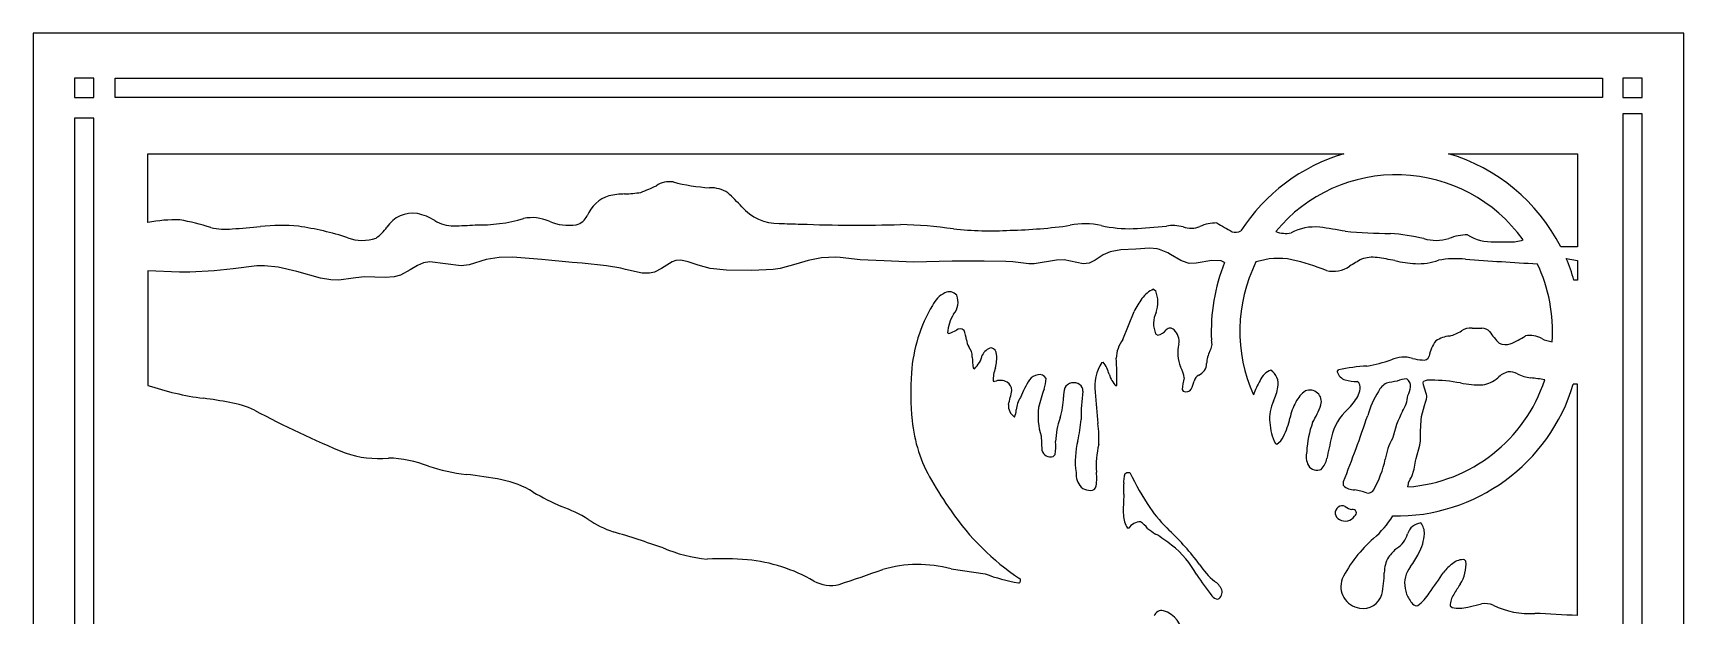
# Model space of a CAD drawing. Extents: x 0 to 14.4, y 0 to 14.5.
# Drawn here: x 0 to 14.43, y 9.37 to 14.47 of the extents above; entities that cross this region are included whole.
import ezdxf

# ---------------------------------------------------------------- set-up
doc = ezdxf.new("R2010")
doc.units = 0
doc.layers.add('WHITE', color=7, linetype='CONTINUOUS')

msp = doc.modelspace()

# ---------------------------------------------------------------- linework, layer by layer
at = {"layer": 'WHITE', "linetype": 'CONTINUOUS'}
for p, q in [((14.433498, 14.472352), (0, 14.472352)), ((0, 14.472352), (0, 0)), ((14.433498, 0), (14.433498, 14.472352)), ((0.531358, 14.07722), (0.363058, 14.07722)), ((0.363058, 14.07722), (0.363058, 13.907896)), ((0.531358, 13.907896), (0.531358, 14.07722)), ((0.717069, 13.907896), (0.717069, 14.07722)), ((0.717069, 14.07722), (13.720746, 14.07722)), ((13.720746, 14.07722), (13.720746, 13.907896)), ((14.068241, 14.07722), (13.899183, 14.07722)), ((13.899183, 14.07722), (13.899183, 13.907896)), ((14.068241, 13.907896), (14.068241, 14.07722)), ((0.363058, 13.907896), (0.531358, 13.907896)), ((13.720746, 13.907896), (0.717069, 13.907896)), ((13.899183, 13.907896), (14.068241, 13.907896)), ((0.531358, 13.72794), (0.363058, 13.72794)), ((0.363058, 13.72794), (0.363058, 0.750686)), ((0.531358, 0.750686), (0.531358, 13.72794)), ((14.068241, 13.765454), (13.899183, 13.765454)), ((13.899183, 13.765454), (13.899183, 0.750686)), ((14.068241, 0.750686), (14.068241, 13.765454)), ((1.004819, 12.814966), (1.004819, 13.41682)), ((1.004819, 13.41682), (11.461073, 13.41682)), ((12.373911, 13.41682), (13.503581, 13.41682)), ((13.503581, 13.41682), (13.503581, 12.60402)), ((9.418395, 12.559197), (9.355113, 12.532686)), ((9.510313, 12.575557), (9.418395, 12.559197)), ((9.642017, 12.582952), (9.510313, 12.575557)), ((9.760527, 12.589795), (9.642017, 12.582952)), ((9.827081, 12.584746), (9.760527, 12.589795)), ((9.848608, 12.580024), (9.827081, 12.584746)), ((9.921629, 12.550043), (9.848608, 12.580024)), ((12.778522, 12.646353), (12.903627, 12.646353)), ((13.503581, 12.60402), (13.355831, 12.60402)), ((1.956655, 12.436445), (1.750221, 12.41076)), ((2.025161, 12.438067), (1.956655, 12.436445)), ((2.144496, 12.425877), (2.025161, 12.438067)), ((2.30721, 12.38669), (2.144496, 12.425877)), ((3.361625, 12.440922), (3.297639, 12.401216)), ((3.413041, 12.462718), (3.361625, 12.440922)), ((3.468628, 12.470493), (3.413041, 12.462718)), ((3.743382, 12.43602), (3.468628, 12.470493)), ((3.813425, 12.446645), (3.743382, 12.43602)), ((3.961784, 12.491454), (3.813425, 12.446645)), ((4.07509, 12.51075), (3.961784, 12.491454)), ((4.192479, 12.51363), (4.07509, 12.51075)), ((4.448988, 12.491037), (4.192479, 12.51363)), ((4.714635, 12.466744), (4.448988, 12.491037)), ((4.802033, 12.459401), (4.714635, 12.466744)), ((5.012805, 12.436971), (4.802033, 12.459401)), ((5.137678, 12.414792), (5.012805, 12.436971)), ((5.180027, 12.404986), (5.137678, 12.414792)), ((5.493095, 12.413727), (5.434044, 12.381893)), ((5.586305, 12.472645), (5.493095, 12.413727)), ((5.618578, 12.483687), (5.586305, 12.472645)), ((5.663336, 12.486061), (5.618578, 12.483687)), ((5.726696, 12.472553), (5.663336, 12.486061)), ((5.815507, 12.441789), (5.726696, 12.472553)), ((5.920586, 12.414586), (5.815507, 12.441789)), ((6.063608, 12.397845), (5.920586, 12.414586)), ((6.533259, 12.413073), (6.471913, 12.403726)), ((6.669969, 12.450621), (6.533259, 12.413073)), ((6.776453, 12.48273), (6.669969, 12.450621)), ((6.894281, 12.506115), (6.776453, 12.48273)), ((7.017046, 12.512925), (6.894281, 12.506115)), ((7.057868, 12.51077), (7.017046, 12.512925)), ((7.230515, 12.488252), (7.057868, 12.51077)), ((7.44122, 12.481572), (7.230515, 12.488252)), ((7.698865, 12.468616), (7.44122, 12.481572)), ((8.035857, 12.478652), (7.698865, 12.468616)), ((8.316022, 12.478364), (8.035857, 12.478652)), ((8.503795, 12.475214), (8.316022, 12.478364)), ((8.566422, 12.470195), (8.503795, 12.475214)), ((8.706514, 12.454738), (8.566422, 12.470195)), ((8.752876, 12.45487), (8.706514, 12.454738)), ((8.947261, 12.487615), (8.752876, 12.45487)), ((9.013366, 12.48842), (8.947261, 12.487615)), ((9.180851, 12.455552), (9.013366, 12.48842)), ((9.232567, 12.460146), (9.180851, 12.455552)), ((9.284792, 12.485789), (9.232567, 12.460146)), ((9.337209, 12.521678), (9.284792, 12.485789)), ((9.355113, 12.532686), (9.337209, 12.521678)), ((9.945317, 12.536704), (9.921629, 12.550043)), ((10.035705, 12.483173), (9.945317, 12.536704)), ((10.089775, 12.461833), (10.035705, 12.483173)), ((10.108302, 12.458188), (10.089775, 12.461833)), ((10.16899, 12.459308), (10.108302, 12.458188)), ((10.305127, 12.4826), (10.16899, 12.459308)), ((10.387709, 12.479159), (10.305127, 12.4826)), ((10.416598, 12.466692), (10.387709, 12.479159)), ((13.404161, 12.501077), (13.503581, 12.484507)), ((13.503581, 12.484507), (13.503581, 12.310508)), ((1.280497, 12.38113), (1.004819, 12.39228)), ((1.004819, 12.39228), (1.004819, 11.391596)), ((1.372266, 12.380999), (1.280497, 12.38113)), ((1.584897, 12.391939), (1.372266, 12.380999)), ((1.750221, 12.41076), (1.584897, 12.391939)), ((2.513091, 12.328844), (2.30721, 12.38669)), ((2.603142, 12.314214), (2.513091, 12.328844)), ((2.673187, 12.31222), (2.603142, 12.314214)), ((2.798562, 12.328576), (2.673187, 12.31222)), ((2.872859, 12.338846), (2.798562, 12.328576)), ((2.897943, 12.340668), (2.872859, 12.338846)), ((3.079374, 12.334875), (2.897943, 12.340668)), ((3.156123, 12.339367), (3.079374, 12.334875)), ((3.212941, 12.35426), (3.156123, 12.339367)), ((3.297639, 12.401216), (3.212941, 12.35426)), ((5.326431, 12.372427), (5.180027, 12.404986)), ((5.388201, 12.371404), (5.326431, 12.372427)), ((5.434044, 12.381893), (5.388201, 12.371404)), ((6.284089, 12.395518), (6.063608, 12.397845)), ((6.471913, 12.403726), (6.284089, 12.395518)), ((13.503581, 12.310508), (13.471825, 12.310508)), ((9.795933, 12.231486), (9.815104, 12.218407)), ((9.527382, 11.792074), (9.626049, 12.037529)), ((7.99597, 11.850234), (8.006869, 11.844842)), ((9.814442, 11.842411), (9.832927, 11.830731)), ((9.345489, 11.59162), (9.3571, 11.595277)), ((8.220494, 11.542893), (8.229752, 11.53722)), ((8.394612, 11.428984), (8.405875, 11.424358)), ((11.402002, 11.510174), (11.414586, 11.526235)), ((12.152343, 11.414385), (12.155225, 11.425299)), ((12.155502, 11.395723), (12.152343, 11.414385)), ((9.467331, 11.386206), (9.473884, 11.393689)), ((10.046718, 11.3554), (10.056255, 11.342033)), ((12.166299, 11.3662), (12.155502, 11.395723)), ((12.183897, 11.310616), (12.166299, 11.3662)), ((12.17478, 11.245061), (12.182028, 11.271752)), ((12.182028, 11.271752), (12.184441, 11.287663)), ((12.184789, 11.300375), (12.183897, 11.310616)), ((12.184441, 11.287663), (12.184789, 11.300375)), ((13.503581, 11.401753), (13.466092, 11.401753)), ((13.503581, 9.378214), (13.503581, 11.401753)), ((12.134641, 11.087256), (12.139858, 11.120075)), ((12.139858, 11.120075), (12.165166, 11.214168)), ((12.165166, 11.214168), (12.17478, 11.245061)), ((12.130135, 10.98736), (12.134641, 11.087256)), ((12.130135, 10.907013), (12.130135, 10.98736)), ((8.812328, 10.949165), (8.820988, 10.823759)), ((10.860972, 10.882084), (10.873613, 10.877436)), ((12.092307, 10.750721), (12.123872, 10.867743)), ((12.123872, 10.867743), (12.130135, 10.907013)), ((8.918446, 10.769575), (8.935122, 10.787233)), ((12.075534, 10.658365), (12.087731, 10.727644)), ((12.087731, 10.727644), (12.092307, 10.750721)), ((9.54551, 10.618178), (9.561349, 10.628464)), ((9.561349, 10.628464), (9.590216, 10.628464)), ((11.456565, 10.516139), (11.456565, 10.550554)), ((12.024115, 10.52952), (12.026268, 10.53801)), ((12.026268, 10.53801), (12.041029, 10.570095)), ((12.041029, 10.570095), (12.051279, 10.588289)), ((12.051279, 10.588289), (12.054478, 10.594429)), ((12.054478, 10.594429), (12.075534, 10.658365)), ((12.020456, 10.503136), (12.024115, 10.52952)), ((9.578846, 10.143042), (9.567256, 10.143959)), ((12.515999, 9.867327), (12.527631, 9.85313)), ((8.025517, 9.788275), (8.324002, 9.743139)), ((12.390703, 9.464786), (12.406108, 9.44917)), ((12.54365, 9.45292), (12.662261, 9.481081))]:
    msp.add_line(p, q, dxfattribs=at)
for centre, radius, start, end in [((11.917492, 11.865919), 1.616667, 106.398781, 147.195773), ((11.917492, 11.865919), 1.616667, 27.165165, 73.601219), ((4.081805, 16.156224), 3.31502, -68.175381, -65.627962), ((5.565581, 12.967836), 0.204691, 81.672295, 124.453221), ((6.01123, 14.757458), 1.640705, -104.687738, -93.354791), ((11.917492, 11.865919), 1.366667, 35.779706, 140.406918), ((5.122201, 12.762927), 0.298754, 106.910269, 158.370849), ((5.20873, 12.200734), 0.865581, 92.415313, 101.558045), ((5.143942, 14.135427), 1.070255, -88.484246, -80.845359), ((5.922319, 12.840131), 0.279525, 57.248989, 91.455685), ((5.070046, 11.951228), 1.506769, 41.676024, 48.241714), ((3.318689, 12.628344), 0.268071, 81.072811, 147.090282), ((3.271236, 12.453056), 0.44903, 57.612326, 78.561142), ((3.90286, 14.145418), 1.351221, -91.572776, -73.406067), ((4.36276, 12.497794), 0.360359, 65.576252, 101.851643), ((4.715417, 12.93576), 0.143495, -76.134665, -25.914958), ((6.515855, 13.232604), 0.425161, -138.898536, -89.071277), ((1.266222, 11.45933), 1.380608, 89.283864, 100.914237), ((0.773729, 10.245298), 2.644134, 72.816843, 78.88466), ((1.686675, 13.36211), 0.605222, -102.577829, -84.877856), ((-1.893113, 57.430667), 44.818917, -85.349476, -85.030897), ((2.165492, 11.110882), 1.678618, 84.68776, 96.034119), ((1.968157, 10.282349), 2.524705, 71.91401, 81.96846), ((2.776446, 12.996125), 0.387238, -54.950935, -35.00418), ((3.677954, 13.112047), 0.325447, -120.708838, -89.871667), ((3.667463, 15.209134), 2.422559, -89.734621, -85.304517), ((4.680343, 13.211627), 0.420952, -113.607906, -80.502263), ((6.803069, 19.088537), 6.28729, -92.555415, -90.819257), ((7.206436, 25.126716), 12.334693, -92.291868, -88.245256), ((7.465951, 8.514492), 4.284945, 82.209261, 88.419443), ((8.371619, 15.849241), 3.106383, -96.002143, -86.865143), ((8.440035, 17.207259), 4.460907, -88.696727, -81.90728), ((9.19871, 12.166661), 0.63765, 77.314164, 101.826827), ((9.595064, 13.980819), 1.219319, -102.135088, -88.901651), ((9.301863, 18.794667), 6.041243, -86.996213, -84.239147), ((9.964826, 12.433571), 0.354901, 75.313567, 99.170855), ((10.124137, 12.97449), 0.209424, -109.333632, -68.195652), ((10.341932, 12.482119), 0.329187, 88.753939, 115.170268), ((13.536994, 18.289317), 6.338154, -120.196714, -118.801348), ((10.514028, 12.818876), 0.089073, -110.088731, -59.943635), ((10.953303, 12.962072), 0.24207, -111.559046, -79.01733), ((11.202674, 12.353607), 0.422879, 83.774895, 118.727458), ((10.912734, 9.928848), 2.864892, 78.75065, 83.268863), ((11.887228, 17.314234), 4.594373, -95.190145, -90.260343), ((11.67242, 10.518666), 2.209768, 77.279436, 84.965182), ((12.549744, 12.247194), 0.461346, 91.178456, 111.789886), ((12.759102, 13.060045), 0.414147, -121.899247, -87.312377), ((2.879805, 13.021479), 0.362469, -110.656802, -70.830313), ((12.266425, 13.044058), 0.385145, -106.195353, -73.083932), ((12.927951, 12.899189), 0.254004, -95.49533, -67.237361), ((11.917492, 11.865919), 1.616667, 158.184921, 182.803992), ((11.917492, 11.865919), 1.366667, 153.739535, 204.064171), ((10.886054, 11.877426), 0.624152, 78.963291, 108.125915), ((10.414405, 10.041756), 2.518632, 69.20387, 76.425763), ((11.367771, 12.64161), 0.252341, -103.554641, -55.535452), ((12.346479, 11.135911), 1.543581, 118.301915, 122.788479), ((11.712325, 12.214361), 0.297129, 82.506526, 109.193653), ((11.323572, 9.574843), 2.96509, 78.658943, 81.710276), ((12.143433, 13.477438), 1.023176, -103.380499, -93.269146), ((12.110168, 12.995676), 0.540331, -92.660753, -70.77467), ((12.448579, 11.559181), 0.940098, 85.457696, 99.829365), ((14.266192, 34.133787), 21.707564, -94.605928, -92.94549), ((11.917492, 11.865919), 1.366667, -3.899801, 25.528685), ((11.917492, 11.865919), 1.616667, 15.962244, 23.133886), ((8.078934, 11.984594), 0.240427, 116.621007, 153.695148), ((8.011185, 12.126659), 0.083122, 39.395115, 118.75175), ((7.930172, 12.119198), 0.157236, -41.483868, 22.51724), ((10.412546, 11.634377), 0.883804, 144.273964, 152.860703), ((9.883758, 12.018875), 0.230037, 112.44448, 145.115203), ((9.569866, 12.120343), 0.264118, -20.020734, 21.795157), ((9.005586, 11.411318), 1.329186, 149.23916, 176.138281), ((8.364145, 11.824689), 0.36906, 148.950134, 176.031015), ((10.028066, 11.93212), 0.231695, 155.032484, 202.779428), ((7.802734, 12.394819), 0.58664, -69.636588, -62.540441), ((8.105318, 11.834412), 0.051161, 48.283502, 128.819898), ((7.838155, 11.753894), 0.323755, 6.307949, 21.50945), ((9.802782, 11.961241), 0.133947, -76.994236, -38.963163), ((9.940831, 11.844318), 0.047096, 41.742609, 136.035589), ((9.88791, 11.778129), 0.131416, -11.111579, 47.924728), ((12.297295, 12.16506), 0.353456, -75.716261, -57.424336), ((12.568484, 11.749255), 0.143023, 84.946924, 124.4394), ((12.630859, 12.692609), 0.802432, -93.556542, -87.377469), ((12.668136, 11.802756), 0.088263, 41.511034, 90.364097), ((13.307887, 12.254181), 0.695323, -145.59075, -134.702983), ((8.306962, 11.806183), 0.14796, -173.512807, -148.592887), ((8.06656, 11.640575), 0.144417, -0.672461, 37.794572), ((8.401563, 11.607815), 0.113296, 101.410911, 154.467792), ((8.366327, 11.662318), 0.057988, -0.258813, 77.226179), ((9.753499, 11.619831), 0.284247, 142.701921, 178.243774), ((10.330595, 11.675349), 0.323153, 166.132263, 202.369575), ((10.576859, 11.562546), 0.317061, 155.933031, 176.36369), ((10.197323, 11.755186), 0.110085, -35.12624, 16.706996), ((12.460383, 11.613552), 0.256668, 139.712454, 172.451633), ((12.403489, 11.580955), 0.242321, 94.494181, 124.972432), ((12.872865, 11.871693), 0.124128, -115.833911, -70.214774), ((12.672657, 12.37825), 0.668765, -68.764772, -55.999137), ((13.088102, 11.628738), 0.199444, 59.460724, 102.000257), ((13.316936, 12.058324), 0.287609, -116.313324, -97.178921), ((9.193486, 11.687921), 0.983742, -177.142528, -171.522249), ((8.075215, 11.707236), 0.229755, -47.730526, -12.719856), ((8.066255, 11.636512), 0.35897, -14.833397, 4.080549), ((9.657677, 11.382276), 0.375881, 146.155458, 187.82955), ((9.115427, 11.41536), 0.30129, 14.016495, 36.666424), ((7.666999, 11.476554), 1.808784, -2.625781, 4.820127), ((9.85796, 11.443274), 0.205199, 3.584673, 32.115227), ((10.147835, 11.585279), 0.112632, -67.141094, -1.33473), ((11.71193, 10.26274), 1.298012, 92.206981, 103.242716), ((11.440813, 12.832242), 1.291525, -80.141383, -70.421332), ((11.985361, 11.350586), 0.287421, 74.68473, 112.881657), ((12.146405, 11.900639), 0.285811, -107.328207, -90.493351), ((12.158097, 11.663256), 0.050443, -106.294301, -18.477616), ((10.06692, 11.326342), 2.39387, 175.819858, 185.784072), ((8.701361, 11.438826), 0.306907, 159.837353, 181.837684), ((8.455852, 11.310565), 0.124284, 60.904679, 113.71064), ((8.468058, 11.343202), 0.089981, 3.04091, 57.588971), ((9.658197, 10.860043), 1.110997, 148.505376, 157.428447), ((8.798665, 11.372007), 0.111328, 97.281936, 142.063875), ((8.80484, 11.430116), 0.056115, 23.482853, 111.192281), ((8.611781, 11.448724), 0.244555, -21.566821, 0.879338), ((9.097863, 11.325997), 0.089004, 54.078105, 151.197756), ((9.65847, 11.566166), 0.262526, -162.753744, -136.725416), ((10.604524, 11.318185), 0.559046, 165.717383, 176.183058), ((8.889679, 11.837931), 1.326075, -21.166879, -17.984581), ((10.223078, 11.415285), 0.073315, 115.436687, 169.623014), ((11.362296, 11.06347), 0.734803, 149.809193, 160.508651), ((10.883795, 11.365937), 0.170379, 111.081306, 156.824663), ((10.735878, 11.402361), 0.15008, -10.125666, 54.742687), ((11.502338, 11.53942), 0.104511, -163.749312, -106.436069), ((11.592787, 11.913304), 0.489079, -104.205541, -91.848978), ((11.543532, 11.375132), 0.05963, -12.717991, 55.8493), ((11.905638, 11.268482), 0.159641, 117.448063, 153.784202), ((12.184522, 9.869249), 1.580702, 99.4519, 102.884286), ((12.013336, 11.240384), 0.207841, 90.825422, 115.170013), ((11.972309, 11.389404), 0.070028, -10.212068, 57.104075), ((11.917492, 11.865919), 1.366667, -85.679263, -18.210928), ((12.206147, 11.328851), 0.109066, 81.838495, 117.832908), ((12.210243, 9.938949), 1.497907, 79.620414, 89.564419), ((12.638691, 12.163328), 0.767543, -101.922971, -87.392777), ((12.634881, 11.655236), 0.261539, -81.485249, -49.48571), ((12.946702, 11.317584), 0.19852, 104.296834, 135.632056), ((12.910746, 11.373774), 0.136808, 61.164994, 95.481331), ((13.13285, 11.792075), 0.336824, -117.614262, -96.652011), ((12.96299, 10.198601), 1.265699, 78.482609, 84.06636), ((1.823958, 13.802577), 2.546335, -108.765368, -97.548477), ((1.13813, 8.305632), 2.993366, 78.786887, 83.259713), ((7.029851, 11.652304), 1.558071, -15.984221, -11.263634), ((8.846092, 11.1548), 0.251093, 148.368846, 174.783641), ((10.560545, 10.749743), 1.825914, 160.513878, 165.782861), ((8.341359, 11.308158), 0.668471, -17.542895, -1.659728), ((9.265792, 11.296478), 0.256358, 163.595487, 181.716961), ((9.110437, 11.341678), 0.068936, -0.734994, 54.894404), ((10.59814, 11.118744), 1.436045, 171.104886, 181.047157), ((34.480147, 13.434458), 25.282495, -175.22774, -174.605345), ((10.081641, 11.390075), 0.054337, -117.853475, -34.748576), ((10.452601, 11.445614), 0.436608, -26.01863, -9.177778), ((11.293705, 11.109842), 0.288069, 126.114912, 152.014293), ((11.162329, 11.24928), 0.100874, -16.303945, 112.383205), ((11.117101, 11.572739), 0.542712, -46.027498, -30.949839), ((11.278468, 11.415703), 0.327662, -21.873481, -9.432434), ((12.483632, 10.890004), 0.849559, 148.095217, 163.669428), ((11.917492, 11.865919), 1.616667, -91.057898, -16.685195), ((11.746592, 11.320609), 0.27364, -34.41779, -3.804767), ((11.831179, 11.397454), 0.211042, -26.754089, -5.564986), ((1.613499, 10.521518), 0.728201, 63.756443, 81.572982), ((6.203286, 19.190608), 9.081269, -118.031356, -112.497574), ((8.644247, 11.212985), 0.117014, 174.965775, 237.080097), ((8.460366, 11.177515), 0.135673, -27.551391, 0.047967), ((9.390939, 11.125217), 0.604802, 173.070757, 196.923212), ((11.147245, 11.105606), 0.336785, 153.839396, 186.639082), ((11.564866, 10.974485), 0.591088, 152.762056, 167.247356), ((10.386558, 11.534218), 0.927114, -30.349493, -19.747996), ((11.802975, 10.83744), 0.462984, 131.877819, 167.317521), ((1.46043, 14.539075), 10.762482, -21.752312, -18.473097), ((12.944898, 10.67528), 1.089331, 153.229067, 166.672766), ((8.960108, 11.208706), 1.280849, -174.461655, -149.633015), ((9.708226, 10.859197), 0.770319, 161.261032, 176.994203), ((7.915647, 11.182292), 1.249918, -12.688579, -4.11961), ((8.495872, 10.934261), 0.823045, -4.132003, 8.612524), ((11.274849, 11.088876), 0.462664, -177.248699, -153.451119), ((10.316823, 11.247991), 0.686599, -26.273635, -12.023534), ((11.9923, 10.77077), 0.85799, 159.889638, 177.087316), ((8.547829, 10.85673), 0.393479, -10.173055, 6.253455), ((9.774311, 10.732725), 0.662797, 164.688687, 188.961535), ((10.14538, 10.682882), 0.850574, 166.948972, 183.374155), ((10.799223, 11.002501), 0.145516, -59.255374, -23.677894), ((35.510442, 5.588235), 24.744622, 167.511536, 167.953063), ((12.320004, 10.675061), 0.50247, 149.988318, 171.889333), ((3.019878, 11.655277), 0.903147, -108.829188, -84.506469), ((3.074342, 9.70307), 1.053694, 68.71234, 88.259837), ((3.959214, 12.192986), 1.589574, -108.422023, -96.267776), ((8.896489, 10.84482), 0.078383, -164.413369, -73.732227), ((11.317933, 10.772089), 0.187348, 166.957793, 206.088871), ((11.225446, 10.740512), 0.091233, -146.154595, -66.061172), ((11.126477, 10.785836), 0.187239, -43.424701, -10.175572), ((10.878373, 10.951721), 0.96635, -29.331883, -12.294353), ((3.342509, 6.590737), 4.046516, 79.234696, 83.71252), ((3.934461, 9.739108), 0.843011, 58.645677, 78.790273), ((11.499128, 12.708735), 4.229862, -149.488551, -145.194521), ((9.285411, 10.614494), 0.166482, 174.835519, 222.898117), ((8.927915, 10.580855), 0.372013, -13.37052, 8.029763), ((9.7314, 10.552036), 0.197306, 160.413667, 186.595131), ((11.937635, 11.754683), 2.603602, -154.369752, -146.623845), ((5.367822, 12.10334), 1.921791, -121.171351, -112.887774), ((9.243321, 10.600145), 0.127181, -128.902111, -97.247656), ((9.244084, 10.52785), 0.056431, -107.329228, -35.815226), ((11.213569, 10.304277), 1.68201, 175.41547, 181.58674), ((3.134115, 10.375182), 6.403141, 0.568547, 1.379865), ((11.552961, 10.620116), 0.141786, -132.833493, -89.48832), ((11.463406, 9.924103), 0.561624, 69.679302, 80.693701), ((11.669564, 10.509994), 0.060256, -100.634542, -31.693976), ((4.152219, 9.065381), 1.351173, 58.678995, 69.727309), ((9.875298, 11.564722), 2.243585, -145.513075, -123.918228), ((9.765204, 10.267232), 0.233195, -177.6577, -148.087274), ((11.022909, 11.218387), 1.545693, -144.570818, -134.778815), ((11.446649, 10.276322), 0.062271, 66.029737, 246.439198), ((11.472806, 10.299841), 0.095406, -122.348632, -32.348737), ((11.568617, 10.459078), 0.158696, -127.528089, -103.787872), ((11.538848, 10.275564), 0.030473, -61.464076, 105.322811), ((11.148649, 10.710033), 0.870735, -48.949274, -31.929159), ((5.331721, 10.906919), 0.836652, -124.76916, -108.032803), ((1.760939, -0.820035), 11.422058, 70.847662, 73.145243), ((9.684218, 10.072929), 0.126566, 90.665156, 146.360578), ((9.42207, 9.861262), 0.427023, 40.939491, 52.377563), ((10.109698, 10.583598), 0.573665, -129.520451, -120.99016), ((8.516535, 8.590004), 2.086685, 36.324856, 47.205604), ((12.145549, 10.05548), 0.133336, 95.520602, 163.534694), ((12.030158, 10.102182), 0.133858, -3.751977, 39.984944), ((6.034091, 11.226557), 1.362306, -112.703225, -95.854428), ((8.912918, 8.651431), 1.699191, 52.191077, 57.961408), ((9.461076, 9.355112), 0.807206, 28.035513, 52.311766), ((12.483698, 9.176157), 1.162768, 131.024128, 153.289668), ((12.188634, 9.63939), 0.421271, 128.981021, 143.540163), ((11.79869, 10.15802), 0.228362, -56.831298, -16.471192), ((11.787821, 10.10962), 0.376257, -29.938697, -2.467227), ((6.031143, 7.302604), 2.57235, 85.225147, 93.030838), ((6.114062, 8.454916), 1.417198, 59.86632, 84.687905), ((7.739207, 8.694567), 1.130563, 75.330347, 105.94826), ((10.73544, 10.173766), 0.640337, -147.113563, -129.379062), ((12.091677, 9.752731), 0.277967, 150.470389, 179.904366), ((11.018302, 10.512441), 1.24462, -34.568494, -28.32829), ((12.607856, 9.554386), 0.34133, 124.781194, 143.461435), ((12.504106, 9.726275), 0.141552, 85.180471, 129.98529), ((12.206128, 9.828321), 0.322459, -32.997154, 4.412542), ((6.97726, 9.964298), 0.321738, -118.13934, -77.286525), ((0.157151, 30.257679), 21.728844, -71.510421, -70.44915), ((8.925074, 11.382624), 1.746195, -110.134073, -100.227817), ((8.613991, 9.684665), 0.020514, -87.137145, 62.834395), ((12.861318, 11.537951), 3.23673, -146.139076, -142.10177), ((10.219488, 9.519309), 0.193577, 26.255404, 55.482632), ((11.625511, 9.633459), 0.191964, 160.100653, 261.290525), ((10.630533, 9.789122), 1.183722, -10.956922, -1.739227), ((12.22618, 9.658911), 0.234943, 141.16012, 190.60586), ((-12.381209, 26.896565), 30.07601, -35.164064, -34.740109), ((10.368015, 9.597241), 0.077155, -142.014057, -96.923667), ((10.318268, 9.586303), 0.077112, -58.364903, 13.988273), ((11.630097, 9.608966), 0.168649, -101.510839, -15.417407), ((12.243483, 9.659107), 0.252004, -170.074533, -146.959093), ((11.863126, 9.788545), 0.403931, -52.836564, -31.882246), ((12.541763, 9.472701), 0.151267, 143.239841, 182.999386), ((15.007465, 8.006608), 3.019116, 146.959856, 148.963221), ((9.865967, 9.354625), 0.067808, 76.474743, 162.546237), ((9.829636, 9.213781), 0.213257, -4.63724, 75.834301), ((12.18053, 9.59688), 0.166263, -153.118539, -135.702864), ((12.093788, 9.504242), 0.039896, -143.952825, -70.451439), ((12.467636, 9.716685), 0.2745, -102.952767, -73.923688), ((12.692017, 9.289789), 0.193592, 67.308837, 98.841673), ((13.084083, 10.128555), 0.73249, -115.676916, -86.393655), ((11.800873, -19.942354), 29.369966, 86.676445, 87.405908)]:
    msp.add_arc(centre, radius, start, end, dxfattribs=at)

doc.saveas('drawing.dxf')
